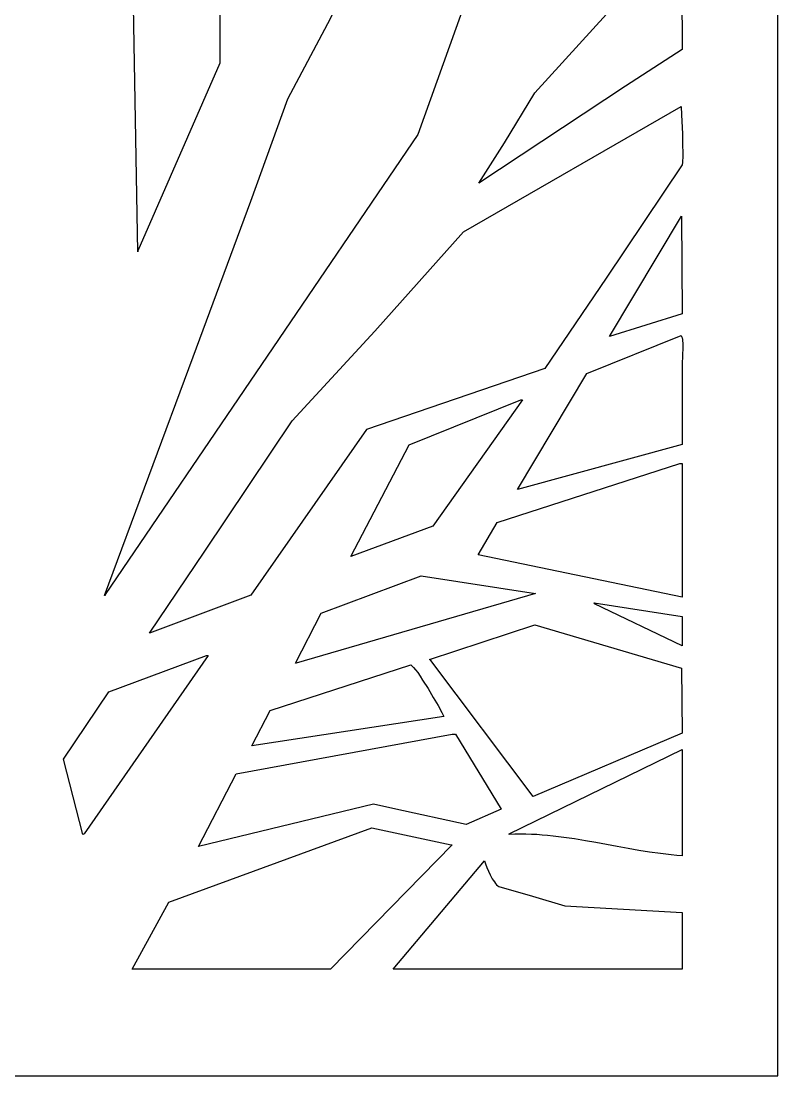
# Model space of a CAD drawing. Header units: centimetres. Extents: x -2.15 to 2.15, y -4.26 to 4.26.
# Drawn here: x 0.077 to 2.146, y -4.261 to -1.379 of the extents above; entities that cross this region are included whole.
import ezdxf

# ---------------------------------------------------------------- set-up
doc = ezdxf.new("R2010")
doc.units = ezdxf.units.CM
doc.header["$MEASUREMENT"] = 0
doc.layers.add('Layer 1', color=7, linetype='Continuous')

msp = doc.modelspace()

# ---------------------------------------------------------------- linework, layer by layer
at = {"layer": 'Layer 1', "color": 250}
for points, knots in [([(-2.14586, 4.26053), (-2.14586, 4.26053), (-2.14586, 4.26053), (-2.14586, 4.26053), (-2.14586, 4.26053), (-2.14586, 4.26053), (2.14587, 4.26053), (2.14587, 4.26053), (2.14587, 4.26053), (2.14587, 4.26053), (2.14587, 4.26053), (2.14587, 4.26053), (2.14587, 4.26053), (2.14587, 4.26053), (2.14587, -4.26054), (2.14587, -4.26054), (2.14587, -4.26054), (2.14587, -4.26054), (2.14587, -4.26054), (2.14587, -4.26054), (2.14587, -4.26054), (2.14587, -4.26054), (-2.14586, -4.26054), (-2.14586, -4.26054), (-2.14586, -4.26054), (-2.14586, -4.26054), (-2.14586, -4.26054), (-2.14586, -4.26054), (-2.14586, -4.26054), (-2.14586, -4.26054), (-2.14586, 4.26053), (-2.14586, 4.26053), (-2.14586, 4.26053), (-2.14586, 4.26053), (-2.14586, 4.26053), (-2.14586, 4.26053)], [0, 0, 0, 0, 0.1, 0.1, 0.1, 0.1, 0.2, 0.2, 0.2, 0.2, 0.3, 0.3, 0.3, 0.3, 0.4, 0.4, 0.4, 0.4, 0.5, 0.5, 0.5, 0.5, 0.6, 0.6, 0.6, 0.6, 0.7, 0.7, 0.7, 0.7, 0.8, 0.8, 0.8, 0.8, 1, 1, 1, 1]), ([(1.69475, -0.63055), (1.69475, -0.63055), (1.69475, -0.63055), (1.69475, -0.63055), (1.69475, -0.63055), (1.69475, -0.63055), (1.54338, -0.63657), (1.54338, -0.63657), (1.54338, -0.63657), (1.54338, -0.63657), (1.54338, -0.63657), (1.54338, -0.63657), (1.54338, -0.63657), (1.54338, -0.63657), (1.41771, -0.76584), (1.41771, -0.76584), (1.41771, -0.76584), (1.41771, -0.76584), (1.41771, -0.76584), (1.41771, -0.76584), (1.41771, -0.76584), (1.41771, -0.76584), (1.40334, -0.78311), (1.40334, -0.78311), (1.40334, -0.78311), (1.40334, -0.78311), (1.38821, -0.80039), (1.38821, -0.80039), (1.38821, -0.80039), (1.38821, -0.80039), (1.37306, -0.81731), (1.37306, -0.81731), (1.37306, -0.81731), (1.37306, -0.81731), (1.35755, -0.83422), (1.35755, -0.83422), (1.35755, -0.83422), (1.35755, -0.83422), (1.34165, -0.85076), (1.34165, -0.85076), (1.34165, -0.85076), (1.34165, -0.85076), (1.32538, -0.86729), (1.32538, -0.86729), (1.32538, -0.86729), (1.32538, -0.86729), (1.29282, -0.89999), (1.29282, -0.89999), (1.29282, -0.89999), (1.29282, -0.89999), (1.25952, -0.93192), (1.25952, -0.93192), (1.25952, -0.93192), (1.25952, -0.93192), (1.22622, -0.96386), (1.22622, -0.96386), (1.22622, -0.96386), (1.22622, -0.96386), (1.19292, -0.99543), (1.19292, -0.99543), (1.19292, -0.99543), (1.19292, -0.99543), (1.16036, -1.02737), (1.16036, -1.02737), (1.16036, -1.02737), (1.16036, -1.02737), (1.16036, -1.02737), (1.16036, -1.02737), (1.16036, -1.02737), (1.16036, -1.02737), (1.03623, -1.14462), (1.03623, -1.14462), (1.03623, -1.14462), (1.03623, -1.14462), (1.03623, -1.14462), (1.03623, -1.14462), (1.03623, -1.14462), (1.03623, -1.14462), (0.91513, -1.38511), (0.91513, -1.38511), (0.91513, -1.38511), (0.91513, -1.38511), (0.91513, -1.38511), (0.91513, -1.38511), (0.91513, -1.38511), (0.91513, -1.38511), (0.80612, -1.59104), (0.80612, -1.59104), (0.80612, -1.59104), (0.80612, -1.59104), (0.80612, -1.59104), (0.80612, -1.59104), (0.80612, -1.59104), (0.80612, -1.59104), (0.70471, -1.87061), (0.70471, -1.87061), (0.70471, -1.87061), (0.70471, -1.87061), (0.70471, -1.87061), (0.70471, -1.87061), (0.70471, -1.87061), (0.70471, -1.87061), (0.54725, -2.29597), (0.54725, -2.29597), (0.54725, -2.29597), (0.54725, -2.29597), (0.54725, -2.29597), (0.54725, -2.29597), (0.54725, -2.29597), (0.54725, -2.29597), (0.30504, -2.94833), (0.30504, -2.94833), (0.30504, -2.94833), (0.30504, -2.94833), (0.30504, -2.94833), (0.30504, -2.94833), (0.30504, -2.94833), (0.30504, -2.94833), (0.30656, -2.94833), (0.30656, -2.94833), (0.30656, -2.94833), (0.30656, -2.94833), (0.30656, -2.94833), (0.30656, -2.94833), (0.30656, -2.94833), (0.30656, -2.94833), (0.30656, -2.94532), (0.30656, -2.94532), (0.30656, -2.94532), (0.30656, -2.94532), (0.30656, -2.94532), (0.30656, -2.94532), (0.30656, -2.94532), (0.30656, -2.94532), (1.16188, -1.68873), (1.16188, -1.68873), (1.16188, -1.68873), (1.16188, -1.68873), (1.16188, -1.68873), (1.16188, -1.68873), (1.16188, -1.68873), (1.16188, -1.68873), (1.43437, -0.92817), (1.43437, -0.92817), (1.43437, -0.92817), (1.43437, -0.92817), (1.43437, -0.92817), (1.43437, -0.92817), (1.43437, -0.92817), (1.43437, -0.92817), (1.72805, -0.63055), (1.72805, -0.63055), (1.72805, -0.63055), (1.72805, -0.63055), (1.72805, -0.63055), (1.72805, -0.63055), (1.72805, -0.63055), (1.72805, -0.63055), (1.69475, -0.63055), (1.69475, -0.63055), (1.69475, -0.63055), (1.69475, -0.63055), (1.69475, -0.63055), (1.69475, -0.63055)], [0, 0, 0, 0, 0.0238095, 0.0238095, 0.0238095, 0.0238095, 0.047619, 0.047619, 0.047619, 0.047619, 0.0714286, 0.0714286, 0.0714286, 0.0714286, 0.0952381, 0.0952381, 0.0952381, 0.0952381, 0.1190476, 0.1190476, 0.1190476, 0.1190476, 0.1428571, 0.1428571, 0.1428571, 0.1428571, 0.1666667, 0.1666667, 0.1666667, 0.1666667, 0.1904762, 0.1904762, 0.1904762, 0.1904762, 0.2142857, 0.2142857, 0.2142857, 0.2142857, 0.2380952, 0.2380952, 0.2380952, 0.2380952, 0.2619048, 0.2619048, 0.2619048, 0.2619048, 0.2857143, 0.2857143, 0.2857143, 0.2857143, 0.3095238, 0.3095238, 0.3095238, 0.3095238, 0.3333333, 0.3333333, 0.3333333, 0.3333333, 0.3571429, 0.3571429, 0.3571429, 0.3571429, 0.3809524, 0.3809524, 0.3809524, 0.3809524, 0.4047619, 0.4047619, 0.4047619, 0.4047619, 0.4285714, 0.4285714, 0.4285714, 0.4285714, 0.452381, 0.452381, 0.452381, 0.452381, 0.4761905, 0.4761905, 0.4761905, 0.4761905, 0.5, 0.5, 0.5, 0.5, 0.5238095, 0.5238095, 0.5238095, 0.5238095, 0.547619, 0.547619, 0.547619, 0.547619, 0.5714286, 0.5714286, 0.5714286, 0.5714286, 0.5952381, 0.5952381, 0.5952381, 0.5952381, 0.6190476, 0.6190476, 0.6190476, 0.6190476, 0.6428571, 0.6428571, 0.6428571, 0.6428571, 0.6666667, 0.6666667, 0.6666667, 0.6666667, 0.6904762, 0.6904762, 0.6904762, 0.6904762, 0.7142857, 0.7142857, 0.7142857, 0.7142857, 0.7380952, 0.7380952, 0.7380952, 0.7380952, 0.7619048, 0.7619048, 0.7619048, 0.7619048, 0.7857143, 0.7857143, 0.7857143, 0.7857143, 0.8095238, 0.8095238, 0.8095238, 0.8095238, 0.8333333, 0.8333333, 0.8333333, 0.8333333, 0.8571429, 0.8571429, 0.8571429, 0.8571429, 0.8809524, 0.8809524, 0.8809524, 0.8809524, 0.9047619, 0.9047619, 0.9047619, 0.9047619, 0.9285714, 0.9285714, 0.9285714, 0.9285714, 0.952381, 0.952381, 0.952381, 0.952381, 1, 1, 1, 1]), ([(0.6184, -0.85903), (0.6184, -0.85903), (0.6184, -0.85903), (0.6184, -0.85903), (0.6184, -0.85903), (0.6184, -0.85903), (0.38073, -1.13109), (0.38073, -1.13109), (0.38073, -1.13109), (0.38073, -1.13109), (0.38073, -1.13109), (0.38073, -1.13109), (0.38073, -1.13109), (0.38073, -1.13109), (0.39587, -2.0089), (0.39587, -2.0089), (0.39587, -2.0089), (0.39587, -2.0089), (0.39587, -2.0089), (0.39587, -2.0089), (0.39587, -2.0089), (0.39587, -2.0089), (0.39587, -2.00588), (0.39587, -2.00588), (0.39587, -2.00588), (0.39587, -2.00588), (0.39587, -2.00588), (0.39587, -2.00588), (0.39587, -2.00588), (0.39587, -2.00588), (0.61993, -1.49333), (0.61993, -1.49333), (0.61993, -1.49333), (0.61993, -1.49333), (0.61993, -1.49333), (0.61993, -1.49333), (0.61993, -1.49333), (0.61993, -1.49333), (0.61993, -1.17467), (0.61993, -1.17467), (0.61993, -1.17467), (0.61993, -1.17467), (0.61993, -1.17467), (0.61993, -1.17467), (0.61993, -1.17467), (0.61993, -1.17467), (0.6184, -0.85903), (0.6184, -0.85903), (0.6184, -0.85903), (0.6184, -0.85903), (0.6184, -0.85903), (0.6184, -0.85903)], [0, 0, 0, 0, 0.0714286, 0.0714286, 0.0714286, 0.0714286, 0.1428571, 0.1428571, 0.1428571, 0.1428571, 0.2142857, 0.2142857, 0.2142857, 0.2142857, 0.2857143, 0.2857143, 0.2857143, 0.2857143, 0.3571429, 0.3571429, 0.3571429, 0.3571429, 0.4285714, 0.4285714, 0.4285714, 0.4285714, 0.5, 0.5, 0.5, 0.5, 0.5714286, 0.5714286, 0.5714286, 0.5714286, 0.6428571, 0.6428571, 0.6428571, 0.6428571, 0.7142857, 0.7142857, 0.7142857, 0.7142857, 0.7857143, 0.7857143, 0.7857143, 0.7857143, 0.8571429, 0.8571429, 0.8571429, 0.8571429, 1, 1, 1, 1]), ([(1.88247, -1.13409), (1.88247, -1.13409), (1.88247, -1.13409), (1.88247, -1.13409), (1.88247, -1.13409), (1.88247, -1.13409), (1.4813, -1.5745), (1.4813, -1.5745), (1.4813, -1.5745), (1.4813, -1.5745), (1.4813, -1.5745), (1.4813, -1.5745), (1.4813, -1.5745), (1.4813, -1.5745), (1.39804, -1.71128), (1.39804, -1.71128), (1.39804, -1.71128), (1.39804, -1.71128), (1.39804, -1.71128), (1.39804, -1.71128), (1.39804, -1.71128), (1.39804, -1.71128), (1.32839, -1.82101), (1.32839, -1.82101), (1.32839, -1.82101), (1.32839, -1.82101), (1.32839, -1.82101), (1.32839, -1.82101), (1.32839, -1.82101), (1.32839, -1.82101), (1.72958, -1.55646), (1.72958, -1.55646), (1.72958, -1.55646), (1.72958, -1.55646), (1.72958, -1.55646), (1.72958, -1.55646), (1.72958, -1.55646), (1.72958, -1.55646), (1.884, -1.45575), (1.884, -1.45575), (1.884, -1.45575), (1.884, -1.45575), (1.884, -1.45575), (1.884, -1.45575), (1.884, -1.45575), (1.884, -1.45575), (1.88247, -1.13409), (1.88247, -1.13409), (1.88247, -1.13409), (1.88247, -1.13409), (1.88247, -1.13409), (1.88247, -1.13409)], [0, 0, 0, 0, 0.0714286, 0.0714286, 0.0714286, 0.0714286, 0.1428571, 0.1428571, 0.1428571, 0.1428571, 0.2142857, 0.2142857, 0.2142857, 0.2142857, 0.2857143, 0.2857143, 0.2857143, 0.2857143, 0.3571429, 0.3571429, 0.3571429, 0.3571429, 0.4285714, 0.4285714, 0.4285714, 0.4285714, 0.5, 0.5, 0.5, 0.5, 0.5714286, 0.5714286, 0.5714286, 0.5714286, 0.6428571, 0.6428571, 0.6428571, 0.6428571, 0.7142857, 0.7142857, 0.7142857, 0.7142857, 0.7857143, 0.7857143, 0.7857143, 0.7857143, 0.8571429, 0.8571429, 0.8571429, 0.8571429, 1, 1, 1, 1]), ([(1.88095, -1.61207), (1.88095, -1.61207), (1.88095, -1.61207), (1.88095, -1.61207), (1.88095, -1.61207), (1.88095, -1.61207), (1.28602, -1.95479), (1.28602, -1.95479), (1.28602, -1.95479), (1.28602, -1.95479), (1.28602, -1.95479), (1.28602, -1.95479), (1.28602, -1.95479), (1.28602, -1.95479), (1.04379, -2.22534), (1.04379, -2.22534), (1.04379, -2.22534), (1.04379, -2.22534), (1.04379, -2.22534), (1.04379, -2.22534), (1.04379, -2.22534), (1.04379, -2.22534), (0.81823, -2.47035), (0.81823, -2.47035), (0.81823, -2.47035), (0.81823, -2.47035), (0.81823, -2.47035), (0.81823, -2.47035), (0.81823, -2.47035), (0.81823, -2.47035), (0.57905, -2.82658), (0.57905, -2.82658), (0.57905, -2.82658), (0.57905, -2.82658), (0.57905, -2.82658), (0.57905, -2.82658), (0.57905, -2.82658), (0.57905, -2.82658), (0.42767, -3.05054), (0.42767, -3.05054), (0.42767, -3.05054), (0.42767, -3.05054), (0.42767, -3.05054), (0.42767, -3.05054), (0.42767, -3.05054), (0.42767, -3.05054), (0.70471, -2.94683), (0.70471, -2.94683), (0.70471, -2.94683), (0.70471, -2.94683), (0.70471, -2.94683), (0.70471, -2.94683), (0.70471, -2.94683), (0.70471, -2.94683), (1.02111, -2.4944), (1.02111, -2.4944), (1.02111, -2.4944), (1.02111, -2.4944), (1.02111, -2.4944), (1.02111, -2.4944), (1.02111, -2.4944), (1.02111, -2.4944), (1.50856, -2.32755), (1.50856, -2.32755), (1.50856, -2.32755), (1.50856, -2.32755), (1.50856, -2.32755), (1.50856, -2.32755), (1.50856, -2.32755), (1.50856, -2.32755), (1.67658, -2.08105), (1.67658, -2.08105), (1.67658, -2.08105), (1.67658, -2.08105), (1.67658, -2.08105), (1.67658, -2.08105), (1.67658, -2.08105), (1.67658, -2.08105), (1.884, -1.77141), (1.884, -1.77141), (1.884, -1.77141), (1.884, -1.77141), (1.884, -1.77141), (1.884, -1.77141), (1.884, -1.77141), (1.884, -1.77141), (1.88436, -1.76989), (1.88436, -1.76989), (1.88436, -1.76989), (1.88436, -1.76989), (1.88473, -1.76727), (1.88473, -1.76727), (1.88473, -1.76727), (1.88473, -1.76727), (1.88549, -1.76051), (1.88549, -1.76051), (1.88549, -1.76051), (1.88549, -1.76051), (1.88587, -1.75149), (1.88587, -1.75149), (1.88587, -1.75149), (1.88587, -1.75149), (1.88587, -1.74059), (1.88587, -1.74059), (1.88587, -1.74059), (1.88587, -1.74059), (1.88549, -1.71504), (1.88549, -1.71504), (1.88549, -1.71504), (1.88549, -1.71504), (1.88473, -1.68649), (1.88473, -1.68649), (1.88473, -1.68649), (1.88473, -1.68649), (1.88209, -1.635), (1.88209, -1.635), (1.88209, -1.635), (1.88209, -1.635), (1.88095, -1.61207), (1.88095, -1.61207), (1.88095, -1.61207), (1.88095, -1.61207), (1.88095, -1.61207), (1.88095, -1.61207)], [0, 0, 0, 0, 0.03125, 0.03125, 0.03125, 0.03125, 0.0625, 0.0625, 0.0625, 0.0625, 0.09375, 0.09375, 0.09375, 0.09375, 0.125, 0.125, 0.125, 0.125, 0.15625, 0.15625, 0.15625, 0.15625, 0.1875, 0.1875, 0.1875, 0.1875, 0.21875, 0.21875, 0.21875, 0.21875, 0.25, 0.25, 0.25, 0.25, 0.28125, 0.28125, 0.28125, 0.28125, 0.3125, 0.3125, 0.3125, 0.3125, 0.34375, 0.34375, 0.34375, 0.34375, 0.375, 0.375, 0.375, 0.375, 0.40625, 0.40625, 0.40625, 0.40625, 0.4375, 0.4375, 0.4375, 0.4375, 0.46875, 0.46875, 0.46875, 0.46875, 0.5, 0.5, 0.5, 0.5, 0.53125, 0.53125, 0.53125, 0.53125, 0.5625, 0.5625, 0.5625, 0.5625, 0.59375, 0.59375, 0.59375, 0.59375, 0.625, 0.625, 0.625, 0.625, 0.65625, 0.65625, 0.65625, 0.65625, 0.6875, 0.6875, 0.6875, 0.6875, 0.71875, 0.71875, 0.71875, 0.71875, 0.75, 0.75, 0.75, 0.75, 0.78125, 0.78125, 0.78125, 0.78125, 0.8125, 0.8125, 0.8125, 0.8125, 0.84375, 0.84375, 0.84375, 0.84375, 0.875, 0.875, 0.875, 0.875, 0.90625, 0.90625, 0.90625, 0.90625, 0.9375, 0.9375, 0.9375, 0.9375, 1, 1, 1, 1]), ([(1.88247, -1.91119), (1.88247, -1.91119), (1.88247, -1.91119), (1.88247, -1.91119), (1.88247, -1.91119), (1.88247, -1.91119), (1.68567, -2.24037), (1.68567, -2.24037), (1.68567, -2.24037), (1.68567, -2.24037), (1.68567, -2.24037), (1.68567, -2.24037), (1.68567, -2.24037), (1.68567, -2.24037), (1.884, -2.17874), (1.884, -2.17874), (1.884, -2.17874), (1.884, -2.17874), (1.884, -2.17874), (1.884, -2.17874), (1.884, -2.17874), (1.884, -2.17874), (1.88247, -1.91119), (1.88247, -1.91119), (1.88247, -1.91119), (1.88247, -1.91119), (1.88247, -1.91119), (1.88247, -1.91119)], [0, 0, 0, 0, 0.125, 0.125, 0.125, 0.125, 0.25, 0.25, 0.25, 0.25, 0.375, 0.375, 0.375, 0.375, 0.5, 0.5, 0.5, 0.5, 0.625, 0.625, 0.625, 0.625, 0.75, 0.75, 0.75, 0.75, 1, 1, 1, 1]), ([(1.88095, -2.23736), (1.88095, -2.23736), (1.88095, -2.23736), (1.88095, -2.23736), (1.88095, -2.23736), (1.88095, -2.23736), (1.6236, -2.34108), (1.6236, -2.34108), (1.6236, -2.34108), (1.6236, -2.34108), (1.6236, -2.34108), (1.6236, -2.34108), (1.6236, -2.34108), (1.6236, -2.34108), (1.43437, -2.65823), (1.43437, -2.65823), (1.43437, -2.65823), (1.43437, -2.65823), (1.43437, -2.65823), (1.43437, -2.65823), (1.43437, -2.65823), (1.43437, -2.65823), (1.884, -2.53498), (1.884, -2.53498), (1.884, -2.53498), (1.884, -2.53498), (1.884, -2.53498), (1.884, -2.53498), (1.884, -2.53498), (1.884, -2.53498), (1.884, -2.31854), (1.884, -2.31854), (1.884, -2.31854), (1.884, -2.31854), (1.884, -2.31854), (1.884, -2.31854), (1.884, -2.31854), (1.884, -2.31854), (1.88436, -2.30952), (1.88436, -2.30952), (1.88436, -2.30952), (1.88436, -2.30952), (1.88473, -2.29899), (1.88473, -2.29899), (1.88473, -2.29899), (1.88473, -2.29899), (1.88549, -2.28735), (1.88549, -2.28735), (1.88549, -2.28735), (1.88549, -2.28735), (1.88626, -2.27532), (1.88626, -2.27532), (1.88626, -2.27532), (1.88626, -2.27532), (1.88626, -2.26368), (1.88626, -2.26368), (1.88626, -2.26368), (1.88626, -2.26368), (1.88626, -2.25802), (1.88626, -2.25802), (1.88626, -2.25802), (1.88626, -2.25802), (1.88549, -2.25316), (1.88549, -2.25316), (1.88549, -2.25316), (1.88549, -2.25316), (1.88511, -2.24827), (1.88511, -2.24827), (1.88511, -2.24827), (1.88511, -2.24827), (1.884, -2.24414), (1.884, -2.24414), (1.884, -2.24414), (1.884, -2.24414), (1.88247, -2.24037), (1.88247, -2.24037), (1.88247, -2.24037), (1.88247, -2.24037), (1.88095, -2.23736), (1.88095, -2.23736), (1.88095, -2.23736), (1.88095, -2.23736), (1.88095, -2.23736), (1.88095, -2.23736)], [0, 0, 0, 0, 0.0454545, 0.0454545, 0.0454545, 0.0454545, 0.0909091, 0.0909091, 0.0909091, 0.0909091, 0.1363636, 0.1363636, 0.1363636, 0.1363636, 0.1818182, 0.1818182, 0.1818182, 0.1818182, 0.2272727, 0.2272727, 0.2272727, 0.2272727, 0.2727273, 0.2727273, 0.2727273, 0.2727273, 0.3181818, 0.3181818, 0.3181818, 0.3181818, 0.3636364, 0.3636364, 0.3636364, 0.3636364, 0.4090909, 0.4090909, 0.4090909, 0.4090909, 0.4545455, 0.4545455, 0.4545455, 0.4545455, 0.5, 0.5, 0.5, 0.5, 0.5454545, 0.5454545, 0.5454545, 0.5454545, 0.5909091, 0.5909091, 0.5909091, 0.5909091, 0.6363636, 0.6363636, 0.6363636, 0.6363636, 0.6818182, 0.6818182, 0.6818182, 0.6818182, 0.7272727, 0.7272727, 0.7272727, 0.7272727, 0.7727273, 0.7727273, 0.7727273, 0.7727273, 0.8181818, 0.8181818, 0.8181818, 0.8181818, 0.8636364, 0.8636364, 0.8636364, 0.8636364, 0.9090909, 0.9090909, 0.9090909, 0.9090909, 1, 1, 1, 1]), ([(1.44347, -2.41323), (1.44347, -2.41323), (1.44347, -2.41323), (1.44347, -2.41323), (1.44347, -2.41323), (1.44347, -2.41323), (1.13766, -2.53649), (1.13766, -2.53649), (1.13766, -2.53649), (1.13766, -2.53649), (1.13766, -2.53649), (1.13766, -2.53649), (1.13766, -2.53649), (1.13766, -2.53649), (0.97871, -2.84161), (0.97871, -2.84161), (0.97871, -2.84161), (0.97871, -2.84161), (0.97871, -2.84161), (0.97871, -2.84161), (0.97871, -2.84161), (0.97871, -2.84161), (1.20275, -2.75894), (1.20275, -2.75894), (1.20275, -2.75894), (1.20275, -2.75894), (1.20275, -2.75894), (1.20275, -2.75894), (1.20275, -2.75894), (1.20275, -2.75894), (1.44799, -2.41323), (1.44799, -2.41323), (1.44799, -2.41323), (1.44799, -2.41323), (1.44799, -2.41323), (1.44799, -2.41323), (1.44799, -2.41323), (1.44799, -2.41323), (1.44347, -2.41323), (1.44347, -2.41323), (1.44347, -2.41323), (1.44347, -2.41323), (1.44347, -2.41323), (1.44347, -2.41323)], [0, 0, 0, 0, 0.0833333, 0.0833333, 0.0833333, 0.0833333, 0.1666667, 0.1666667, 0.1666667, 0.1666667, 0.25, 0.25, 0.25, 0.25, 0.3333333, 0.3333333, 0.3333333, 0.3333333, 0.4166667, 0.4166667, 0.4166667, 0.4166667, 0.5, 0.5, 0.5, 0.5, 0.5833333, 0.5833333, 0.5833333, 0.5833333, 0.6666667, 0.6666667, 0.6666667, 0.6666667, 0.75, 0.75, 0.75, 0.75, 0.8333333, 0.8333333, 0.8333333, 0.8333333, 1, 1, 1, 1]), ([(1.87793, -2.58758), (1.87793, -2.58758), (1.87793, -2.58758), (1.87793, -2.58758), (1.87793, -2.58758), (1.87793, -2.58758), (1.37836, -2.74842), (1.37836, -2.74842), (1.37836, -2.74842), (1.37836, -2.74842), (1.37836, -2.74842), (1.37836, -2.74842), (1.37836, -2.74842), (1.37836, -2.74842), (1.3269, -2.83711), (1.3269, -2.83711), (1.3269, -2.83711), (1.3269, -2.83711), (1.3269, -2.83711), (1.3269, -2.83711), (1.3269, -2.83711), (1.3269, -2.83711), (1.884, -2.95285), (1.884, -2.95285), (1.884, -2.95285), (1.884, -2.95285), (1.884, -2.95285), (1.884, -2.95285), (1.884, -2.95285), (1.884, -2.95285), (1.884, -2.58758), (1.884, -2.58758), (1.884, -2.58758), (1.884, -2.58758), (1.884, -2.58758), (1.884, -2.58758), (1.884, -2.58758), (1.884, -2.58758), (1.87793, -2.58758), (1.87793, -2.58758), (1.87793, -2.58758), (1.87793, -2.58758), (1.87793, -2.58758), (1.87793, -2.58758)], [0, 0, 0, 0, 0.0833333, 0.0833333, 0.0833333, 0.0833333, 0.1666667, 0.1666667, 0.1666667, 0.1666667, 0.25, 0.25, 0.25, 0.25, 0.3333333, 0.3333333, 0.3333333, 0.3333333, 0.4166667, 0.4166667, 0.4166667, 0.4166667, 0.5, 0.5, 0.5, 0.5, 0.5833333, 0.5833333, 0.5833333, 0.5833333, 0.6666667, 0.6666667, 0.6666667, 0.6666667, 0.75, 0.75, 0.75, 0.75, 0.8333333, 0.8333333, 0.8333333, 0.8333333, 1, 1, 1, 1]), ([(1.17096, -2.89422), (1.17096, -2.89422), (1.17096, -2.89422), (1.17096, -2.89422), (1.17096, -2.89422), (1.17096, -2.89422), (0.89694, -2.99643), (0.89694, -2.99643), (0.89694, -2.99643), (0.89694, -2.99643), (0.89694, -2.99643), (0.89694, -2.99643), (0.89694, -2.99643), (0.89694, -2.99643), (0.82732, -3.1332), (0.82732, -3.1332), (0.82732, -3.1332), (0.82732, -3.1332), (0.82732, -3.1332), (0.82732, -3.1332), (0.82732, -3.1332), (0.82732, -3.1332), (0.82883, -3.1332), (0.82883, -3.1332), (0.82883, -3.1332), (0.82883, -3.1332), (0.82883, -3.1332), (0.82883, -3.1332), (0.82883, -3.1332), (0.82883, -3.1332), (1.48281, -2.94232), (1.48281, -2.94232), (1.48281, -2.94232), (1.48281, -2.94232), (1.48281, -2.94232), (1.48281, -2.94232), (1.48281, -2.94232), (1.48281, -2.94232), (1.17096, -2.89422), (1.17096, -2.89422), (1.17096, -2.89422), (1.17096, -2.89422), (1.17096, -2.89422), (1.17096, -2.89422)], [0, 0, 0, 0, 0.0833333, 0.0833333, 0.0833333, 0.0833333, 0.1666667, 0.1666667, 0.1666667, 0.1666667, 0.25, 0.25, 0.25, 0.25, 0.3333333, 0.3333333, 0.3333333, 0.3333333, 0.4166667, 0.4166667, 0.4166667, 0.4166667, 0.5, 0.5, 0.5, 0.5, 0.5833333, 0.5833333, 0.5833333, 0.5833333, 0.6666667, 0.6666667, 0.6666667, 0.6666667, 0.75, 0.75, 0.75, 0.75, 0.8333333, 0.8333333, 0.8333333, 0.8333333, 1, 1, 1, 1]), ([(1.884, -3.00545), (1.884, -3.00545), (1.884, -3.00545), (1.884, -3.00545), (1.884, -3.00545), (1.884, -3.00545), (1.64327, -2.96787), (1.64327, -2.96787), (1.64327, -2.96787), (1.64327, -2.96787), (1.64327, -2.96787), (1.64327, -2.96787), (1.64327, -2.96787), (1.64327, -2.96787), (1.64479, -2.97088), (1.64479, -2.97088), (1.64479, -2.97088), (1.64479, -2.97088), (1.64479, -2.97088), (1.64479, -2.97088), (1.64479, -2.97088), (1.64479, -2.97088), (1.884, -3.0851), (1.884, -3.0851), (1.884, -3.0851), (1.884, -3.0851), (1.884, -3.0851), (1.884, -3.0851), (1.884, -3.0851), (1.884, -3.0851), (1.884, -3.00545), (1.884, -3.00545), (1.884, -3.00545), (1.884, -3.00545), (1.884, -3.00545), (1.884, -3.00545)], [0, 0, 0, 0, 0.1, 0.1, 0.1, 0.1, 0.2, 0.2, 0.2, 0.2, 0.3, 0.3, 0.3, 0.3, 0.4, 0.4, 0.4, 0.4, 0.5, 0.5, 0.5, 0.5, 0.6, 0.6, 0.6, 0.6, 0.7, 0.7, 0.7, 0.7, 0.8, 0.8, 0.8, 0.8, 1, 1, 1, 1]), ([(1.4813, -3.028), (1.4813, -3.028), (1.4813, -3.028), (1.4813, -3.028), (1.4813, -3.028), (1.4813, -3.028), (1.19365, -3.12269), (1.19365, -3.12269), (1.19365, -3.12269), (1.19365, -3.12269), (1.19365, -3.12269), (1.19365, -3.12269), (1.19365, -3.12269), (1.19365, -3.12269), (1.1967, -3.1257), (1.1967, -3.1257), (1.1967, -3.1257), (1.1967, -3.1257), (1.1967, -3.1257), (1.1967, -3.1257), (1.1967, -3.1257), (1.1967, -3.1257), (1.47674, -3.49696), (1.47674, -3.49696), (1.47674, -3.49696), (1.47674, -3.49696), (1.47674, -3.49696), (1.47674, -3.49696), (1.47674, -3.49696), (1.47674, -3.49696), (1.884, -3.32412), (1.884, -3.32412), (1.884, -3.32412), (1.884, -3.32412), (1.884, -3.32412), (1.884, -3.32412), (1.884, -3.32412), (1.884, -3.32412), (1.88247, -3.14674), (1.88247, -3.14674), (1.88247, -3.14674), (1.88247, -3.14674), (1.88247, -3.14674), (1.88247, -3.14674), (1.88247, -3.14674), (1.88247, -3.14674), (1.4813, -3.028), (1.4813, -3.028), (1.4813, -3.028), (1.4813, -3.028), (1.4813, -3.028), (1.4813, -3.028)], [0, 0, 0, 0, 0.0714286, 0.0714286, 0.0714286, 0.0714286, 0.1428571, 0.1428571, 0.1428571, 0.1428571, 0.2142857, 0.2142857, 0.2142857, 0.2142857, 0.2857143, 0.2857143, 0.2857143, 0.2857143, 0.3571429, 0.3571429, 0.3571429, 0.3571429, 0.4285714, 0.4285714, 0.4285714, 0.4285714, 0.5, 0.5, 0.5, 0.5, 0.5714286, 0.5714286, 0.5714286, 0.5714286, 0.6428571, 0.6428571, 0.6428571, 0.6428571, 0.7142857, 0.7142857, 0.7142857, 0.7142857, 0.7857143, 0.7857143, 0.7857143, 0.7857143, 0.8571429, 0.8571429, 0.8571429, 0.8571429, 1, 1, 1, 1]), ([(0.5836, -3.11217), (0.5836, -3.11217), (0.5836, -3.11217), (0.5836, -3.11217), (0.5836, -3.11217), (0.5836, -3.11217), (0.31715, -3.21137), (0.31715, -3.21137), (0.31715, -3.21137), (0.31715, -3.21137), (0.31715, -3.21137), (0.31715, -3.21137), (0.31715, -3.21137), (0.31715, -3.21137), (0.19303, -3.39475), (0.19303, -3.39475), (0.19303, -3.39475), (0.19303, -3.39475), (0.19303, -3.39475), (0.19303, -3.39475), (0.19303, -3.39475), (0.19303, -3.39475), (0.246, -3.60067), (0.246, -3.60067), (0.246, -3.60067), (0.246, -3.60067), (0.246, -3.60067), (0.246, -3.60067), (0.246, -3.60067), (0.246, -3.60067), (0.24904, -3.59919), (0.24904, -3.59919), (0.24904, -3.59919), (0.24904, -3.59919), (0.24904, -3.59919), (0.24904, -3.59919), (0.24904, -3.59919), (0.24904, -3.59919), (0.58814, -3.11217), (0.58814, -3.11217), (0.58814, -3.11217), (0.58814, -3.11217), (0.58814, -3.11217), (0.58814, -3.11217), (0.58814, -3.11217), (0.58814, -3.11217), (0.5836, -3.11217), (0.5836, -3.11217), (0.5836, -3.11217), (0.5836, -3.11217), (0.5836, -3.11217), (0.5836, -3.11217)], [0, 0, 0, 0, 0.0714286, 0.0714286, 0.0714286, 0.0714286, 0.1428571, 0.1428571, 0.1428571, 0.1428571, 0.2142857, 0.2142857, 0.2142857, 0.2142857, 0.2857143, 0.2857143, 0.2857143, 0.2857143, 0.3571429, 0.3571429, 0.3571429, 0.3571429, 0.4285714, 0.4285714, 0.4285714, 0.4285714, 0.5, 0.5, 0.5, 0.5, 0.5714286, 0.5714286, 0.5714286, 0.5714286, 0.6428571, 0.6428571, 0.6428571, 0.6428571, 0.7142857, 0.7142857, 0.7142857, 0.7142857, 0.7857143, 0.7857143, 0.7857143, 0.7857143, 0.8571429, 0.8571429, 0.8571429, 0.8571429, 1, 1, 1, 1]), ([(1.1422, -3.13773), (1.1422, -3.13773), (1.1422, -3.13773), (1.1422, -3.13773), (1.1422, -3.13773), (1.1422, -3.13773), (0.75769, -3.26248), (0.75769, -3.26248), (0.75769, -3.26248), (0.75769, -3.26248), (0.75769, -3.26248), (0.75769, -3.26248), (0.75769, -3.26248), (0.75769, -3.26248), (0.70772, -3.35867), (0.70772, -3.35867), (0.70772, -3.35867), (0.70772, -3.35867), (0.70772, -3.35867), (0.70772, -3.35867), (0.70772, -3.35867), (0.70772, -3.35867), (1.23302, -3.27901), (1.23302, -3.27901), (1.23302, -3.27901), (1.23302, -3.27901), (1.23302, -3.27901), (1.23302, -3.27901), (1.23302, -3.27901), (1.23302, -3.27901), (1.22697, -3.26738), (1.22697, -3.26738), (1.22697, -3.26738), (1.22697, -3.26738), (1.21675, -3.24895), (1.21675, -3.24895), (1.21675, -3.24895), (1.21675, -3.24895), (1.20388, -3.22677), (1.20388, -3.22677), (1.20388, -3.22677), (1.20388, -3.22677), (1.18951, -3.20236), (1.18951, -3.20236), (1.18951, -3.20236), (1.18951, -3.20236), (1.17473, -3.17905), (1.17473, -3.17905), (1.17473, -3.17905), (1.17473, -3.17905), (1.16757, -3.16854), (1.16757, -3.16854), (1.16757, -3.16854), (1.16757, -3.16854), (1.16112, -3.15876), (1.16112, -3.15876), (1.16112, -3.15876), (1.16112, -3.15876), (1.15507, -3.15087), (1.15507, -3.15087), (1.15507, -3.15087), (1.15507, -3.15087), (1.14977, -3.14448), (1.14977, -3.14448), (1.14977, -3.14448), (1.14977, -3.14448), (1.1456, -3.13998), (1.1456, -3.13998), (1.1456, -3.13998), (1.1456, -3.13998), (1.14371, -3.13848), (1.14371, -3.13848), (1.14371, -3.13848), (1.14371, -3.13848), (1.1422, -3.13773), (1.1422, -3.13773), (1.1422, -3.13773), (1.1422, -3.13773), (1.1422, -3.13773), (1.1422, -3.13773)], [0, 0, 0, 0, 0.047619, 0.047619, 0.047619, 0.047619, 0.0952381, 0.0952381, 0.0952381, 0.0952381, 0.1428571, 0.1428571, 0.1428571, 0.1428571, 0.1904762, 0.1904762, 0.1904762, 0.1904762, 0.2380952, 0.2380952, 0.2380952, 0.2380952, 0.2857143, 0.2857143, 0.2857143, 0.2857143, 0.3333333, 0.3333333, 0.3333333, 0.3333333, 0.3809524, 0.3809524, 0.3809524, 0.3809524, 0.4285714, 0.4285714, 0.4285714, 0.4285714, 0.4761905, 0.4761905, 0.4761905, 0.4761905, 0.5238095, 0.5238095, 0.5238095, 0.5238095, 0.5714286, 0.5714286, 0.5714286, 0.5714286, 0.6190476, 0.6190476, 0.6190476, 0.6190476, 0.6666667, 0.6666667, 0.6666667, 0.6666667, 0.7142857, 0.7142857, 0.7142857, 0.7142857, 0.7619048, 0.7619048, 0.7619048, 0.7619048, 0.8095238, 0.8095238, 0.8095238, 0.8095238, 0.8571429, 0.8571429, 0.8571429, 0.8571429, 0.9047619, 0.9047619, 0.9047619, 0.9047619, 1, 1, 1, 1]), ([(1.25573, -3.32712), (1.25573, -3.32712), (1.25573, -3.32712), (1.25573, -3.32712), (1.25573, -3.32712), (1.25573, -3.32712), (0.66535, -3.43533), (0.66535, -3.43533), (0.66535, -3.43533), (0.66535, -3.43533), (0.66535, -3.43533), (0.66535, -3.43533), (0.66535, -3.43533), (0.66535, -3.43533), (0.56239, -3.63374), (0.56239, -3.63374), (0.56239, -3.63374), (0.56239, -3.63374), (0.56239, -3.63374), (0.56239, -3.63374), (0.56239, -3.63374), (0.56239, -3.63374), (1.04076, -3.51801), (1.04076, -3.51801), (1.04076, -3.51801), (1.04076, -3.51801), (1.04076, -3.51801), (1.04076, -3.51801), (1.04076, -3.51801), (1.04076, -3.51801), (1.10131, -3.53153), (1.10131, -3.53153), (1.10131, -3.53153), (1.10131, -3.53153), (1.10131, -3.53153), (1.10131, -3.53153), (1.10131, -3.53153), (1.10131, -3.53153), (1.29357, -3.57362), (1.29357, -3.57362), (1.29357, -3.57362), (1.29357, -3.57362), (1.29357, -3.57362), (1.29357, -3.57362), (1.29357, -3.57362), (1.29357, -3.57362), (1.38897, -3.53153), (1.38897, -3.53153), (1.38897, -3.53153), (1.38897, -3.53153), (1.38897, -3.53153), (1.38897, -3.53153), (1.38897, -3.53153), (1.38897, -3.53153), (1.26482, -3.32712), (1.26482, -3.32712), (1.26482, -3.32712), (1.26482, -3.32712), (1.26482, -3.32712), (1.26482, -3.32712), (1.26482, -3.32712), (1.26482, -3.32712), (1.25573, -3.32712), (1.25573, -3.32712), (1.25573, -3.32712), (1.25573, -3.32712), (1.25573, -3.32712), (1.25573, -3.32712)], [0, 0, 0, 0, 0.0555556, 0.0555556, 0.0555556, 0.0555556, 0.1111111, 0.1111111, 0.1111111, 0.1111111, 0.1666667, 0.1666667, 0.1666667, 0.1666667, 0.2222222, 0.2222222, 0.2222222, 0.2222222, 0.2777778, 0.2777778, 0.2777778, 0.2777778, 0.3333333, 0.3333333, 0.3333333, 0.3333333, 0.3888889, 0.3888889, 0.3888889, 0.3888889, 0.4444444, 0.4444444, 0.4444444, 0.4444444, 0.5, 0.5, 0.5, 0.5, 0.5555556, 0.5555556, 0.5555556, 0.5555556, 0.6111111, 0.6111111, 0.6111111, 0.6111111, 0.6666667, 0.6666667, 0.6666667, 0.6666667, 0.7222222, 0.7222222, 0.7222222, 0.7222222, 0.7777778, 0.7777778, 0.7777778, 0.7777778, 0.8333333, 0.8333333, 0.8333333, 0.8333333, 0.8888889, 0.8888889, 0.8888889, 0.8888889, 1, 1, 1, 1]), ([(1.884, -3.6593), (1.884, -3.6593), (1.884, -3.6593), (1.884, -3.6593), (1.884, -3.6593), (1.884, -3.6593), (1.884, -3.36919), (1.884, -3.36919), (1.884, -3.36919), (1.884, -3.36919), (1.884, -3.36919), (1.884, -3.36919), (1.884, -3.36919), (1.884, -3.36919), (1.41167, -3.59919), (1.41167, -3.59919), (1.41167, -3.59919), (1.41167, -3.59919), (1.41167, -3.59919), (1.41167, -3.59919), (1.41167, -3.59919), (1.41167, -3.59919), (1.41167, -3.60067), (1.41167, -3.60067), (1.41167, -3.60067), (1.41167, -3.60067), (1.41167, -3.60067), (1.41167, -3.60067), (1.41167, -3.60067), (1.41167, -3.60067), (1.42681, -3.6003), (1.42681, -3.6003), (1.42681, -3.6003), (1.42681, -3.6003), (1.44194, -3.59992), (1.44194, -3.59992), (1.44194, -3.59992), (1.44194, -3.59992), (1.4567, -3.6003), (1.4567, -3.6003), (1.4567, -3.6003), (1.4567, -3.6003), (1.47183, -3.60067), (1.47183, -3.60067), (1.47183, -3.60067), (1.47183, -3.60067), (1.48659, -3.60143), (1.48659, -3.60143), (1.48659, -3.60143), (1.48659, -3.60143), (1.50136, -3.60255), (1.50136, -3.60255), (1.50136, -3.60255), (1.50136, -3.60255), (1.51613, -3.60369), (1.51613, -3.60369), (1.51613, -3.60369), (1.51613, -3.60369), (1.53124, -3.6052), (1.53124, -3.6052), (1.53124, -3.6052), (1.53124, -3.6052), (1.56039, -3.60894), (1.56039, -3.60894), (1.56039, -3.60894), (1.56039, -3.60894), (1.58991, -3.61307), (1.58991, -3.61307), (1.58991, -3.61307), (1.58991, -3.61307), (1.61943, -3.61797), (1.61943, -3.61797), (1.61943, -3.61797), (1.61943, -3.61797), (1.64857, -3.62285), (1.64857, -3.62285), (1.64857, -3.62285), (1.64857, -3.62285), (1.70687, -3.63374), (1.70687, -3.63374), (1.70687, -3.63374), (1.70687, -3.63374), (1.73639, -3.63901), (1.73639, -3.63901), (1.73639, -3.63901), (1.73639, -3.63901), (1.76552, -3.64427), (1.76552, -3.64427), (1.76552, -3.64427), (1.76552, -3.64427), (1.79505, -3.64915), (1.79505, -3.64915), (1.79505, -3.64915), (1.79505, -3.64915), (1.82456, -3.65327), (1.82456, -3.65327), (1.82456, -3.65327), (1.82456, -3.65327), (1.85408, -3.65666), (1.85408, -3.65666), (1.85408, -3.65666), (1.85408, -3.65666), (1.86922, -3.65818), (1.86922, -3.65818), (1.86922, -3.65818), (1.86922, -3.65818), (1.884, -3.6593), (1.884, -3.6593), (1.884, -3.6593), (1.884, -3.6593), (1.884, -3.6593), (1.884, -3.6593)], [0, 0, 0, 0, 0.0344828, 0.0344828, 0.0344828, 0.0344828, 0.0689655, 0.0689655, 0.0689655, 0.0689655, 0.1034483, 0.1034483, 0.1034483, 0.1034483, 0.137931, 0.137931, 0.137931, 0.137931, 0.1724138, 0.1724138, 0.1724138, 0.1724138, 0.2068966, 0.2068966, 0.2068966, 0.2068966, 0.2413793, 0.2413793, 0.2413793, 0.2413793, 0.2758621, 0.2758621, 0.2758621, 0.2758621, 0.3103448, 0.3103448, 0.3103448, 0.3103448, 0.3448276, 0.3448276, 0.3448276, 0.3448276, 0.3793103, 0.3793103, 0.3793103, 0.3793103, 0.4137931, 0.4137931, 0.4137931, 0.4137931, 0.4482759, 0.4482759, 0.4482759, 0.4482759, 0.4827586, 0.4827586, 0.4827586, 0.4827586, 0.5172414, 0.5172414, 0.5172414, 0.5172414, 0.5517241, 0.5517241, 0.5517241, 0.5517241, 0.5862069, 0.5862069, 0.5862069, 0.5862069, 0.6206897, 0.6206897, 0.6206897, 0.6206897, 0.6551724, 0.6551724, 0.6551724, 0.6551724, 0.6896552, 0.6896552, 0.6896552, 0.6896552, 0.7241379, 0.7241379, 0.7241379, 0.7241379, 0.7586207, 0.7586207, 0.7586207, 0.7586207, 0.7931034, 0.7931034, 0.7931034, 0.7931034, 0.8275862, 0.8275862, 0.8275862, 0.8275862, 0.862069, 0.862069, 0.862069, 0.862069, 0.8965517, 0.8965517, 0.8965517, 0.8965517, 0.9310345, 0.9310345, 0.9310345, 0.9310345, 1, 1, 1, 1]), ([(1.03623, -3.58264), (1.03623, -3.58264), (1.03623, -3.58264), (1.03623, -3.58264), (1.03623, -3.58264), (1.03623, -3.58264), (0.48065, -3.78556), (0.48065, -3.78556), (0.48065, -3.78556), (0.48065, -3.78556), (0.48065, -3.78556), (0.48065, -3.78556), (0.48065, -3.78556), (0.48065, -3.78556), (0.38073, -3.96894), (0.38073, -3.96894), (0.38073, -3.96894), (0.38073, -3.96894), (0.38073, -3.96894), (0.38073, -3.96894), (0.38073, -3.96894), (0.38073, -3.96894), (0.92267, -3.96894), (0.92267, -3.96894), (0.92267, -3.96894), (0.92267, -3.96894), (0.92267, -3.96894), (0.92267, -3.96894), (0.92267, -3.96894), (0.92267, -3.96894), (1.25573, -3.62923), (1.25573, -3.62923), (1.25573, -3.62923), (1.25573, -3.62923), (1.25573, -3.62923), (1.25573, -3.62923), (1.25573, -3.62923), (1.25573, -3.62923), (1.25271, -3.62923), (1.25271, -3.62923), (1.25271, -3.62923), (1.25271, -3.62923), (1.25271, -3.62923), (1.25271, -3.62923), (1.25271, -3.62923), (1.25271, -3.62923), (1.03623, -3.58264), (1.03623, -3.58264), (1.03623, -3.58264), (1.03623, -3.58264), (1.03623, -3.58264), (1.03623, -3.58264)], [0, 0, 0, 0, 0.0714286, 0.0714286, 0.0714286, 0.0714286, 0.1428571, 0.1428571, 0.1428571, 0.1428571, 0.2142857, 0.2142857, 0.2142857, 0.2142857, 0.2857143, 0.2857143, 0.2857143, 0.2857143, 0.3571429, 0.3571429, 0.3571429, 0.3571429, 0.4285714, 0.4285714, 0.4285714, 0.4285714, 0.5, 0.5, 0.5, 0.5, 0.5714286, 0.5714286, 0.5714286, 0.5714286, 0.6428571, 0.6428571, 0.6428571, 0.6428571, 0.7142857, 0.7142857, 0.7142857, 0.7142857, 0.7857143, 0.7857143, 0.7857143, 0.7857143, 0.8571429, 0.8571429, 0.8571429, 0.8571429, 1, 1, 1, 1]), ([(1.884, -3.96894), (1.884, -3.96894), (1.884, -3.96894), (1.884, -3.96894), (1.884, -3.96894), (1.884, -3.96894), (1.884, -3.81411), (1.884, -3.81411), (1.884, -3.81411), (1.884, -3.81411), (1.884, -3.81411), (1.884, -3.81411), (1.884, -3.81411), (1.884, -3.81411), (1.56303, -3.79608), (1.56303, -3.79608), (1.56303, -3.79608), (1.56303, -3.79608), (1.56303, -3.79608), (1.56303, -3.79608), (1.56303, -3.79608), (1.56303, -3.79608), (1.47524, -3.76902), (1.47524, -3.76902), (1.47524, -3.76902), (1.47524, -3.76902), (1.47524, -3.76902), (1.47524, -3.76902), (1.47524, -3.76902), (1.47524, -3.76902), (1.3829, -3.74347), (1.3829, -3.74347), (1.3829, -3.74347), (1.3829, -3.74347), (1.3829, -3.74347), (1.3829, -3.74347), (1.3829, -3.74347), (1.3829, -3.74347), (1.37987, -3.74122), (1.37987, -3.74122), (1.37987, -3.74122), (1.37987, -3.74122), (1.37686, -3.73822), (1.37686, -3.73822), (1.37686, -3.73822), (1.37686, -3.73822), (1.37382, -3.73483), (1.37382, -3.73483), (1.37382, -3.73483), (1.37382, -3.73483), (1.37078, -3.73068), (1.37078, -3.73068), (1.37078, -3.73068), (1.37078, -3.73068), (1.36776, -3.72618), (1.36776, -3.72618), (1.36776, -3.72618), (1.36776, -3.72618), (1.36511, -3.72168), (1.36511, -3.72168), (1.36511, -3.72168), (1.36511, -3.72168), (1.35943, -3.71154), (1.35943, -3.71154), (1.35943, -3.71154), (1.35943, -3.71154), (1.35452, -3.70101), (1.35452, -3.70101), (1.35452, -3.70101), (1.35452, -3.70101), (1.34997, -3.69086), (1.34997, -3.69086), (1.34997, -3.69086), (1.34997, -3.69086), (1.34618, -3.68109), (1.34618, -3.68109), (1.34618, -3.68109), (1.34618, -3.68109), (1.34354, -3.67283), (1.34354, -3.67283), (1.34354, -3.67283), (1.34354, -3.67283), (1.34354, -3.67283), (1.34354, -3.67283), (1.34354, -3.67283), (1.34354, -3.67283), (1.09376, -3.96894), (1.09376, -3.96894), (1.09376, -3.96894), (1.09376, -3.96894), (1.09376, -3.96894), (1.09376, -3.96894), (1.09376, -3.96894), (1.09376, -3.96894), (1.884, -3.96894), (1.884, -3.96894), (1.884, -3.96894), (1.884, -3.96894), (1.884, -3.96894), (1.884, -3.96894)], [0, 0, 0, 0, 0.0384615, 0.0384615, 0.0384615, 0.0384615, 0.0769231, 0.0769231, 0.0769231, 0.0769231, 0.1153846, 0.1153846, 0.1153846, 0.1153846, 0.1538462, 0.1538462, 0.1538462, 0.1538462, 0.1923077, 0.1923077, 0.1923077, 0.1923077, 0.2307692, 0.2307692, 0.2307692, 0.2307692, 0.2692308, 0.2692308, 0.2692308, 0.2692308, 0.3076923, 0.3076923, 0.3076923, 0.3076923, 0.3461538, 0.3461538, 0.3461538, 0.3461538, 0.3846154, 0.3846154, 0.3846154, 0.3846154, 0.4230769, 0.4230769, 0.4230769, 0.4230769, 0.4615385, 0.4615385, 0.4615385, 0.4615385, 0.5, 0.5, 0.5, 0.5, 0.5384615, 0.5384615, 0.5384615, 0.5384615, 0.5769231, 0.5769231, 0.5769231, 0.5769231, 0.6153846, 0.6153846, 0.6153846, 0.6153846, 0.6538462, 0.6538462, 0.6538462, 0.6538462, 0.6923077, 0.6923077, 0.6923077, 0.6923077, 0.7307692, 0.7307692, 0.7307692, 0.7307692, 0.7692308, 0.7692308, 0.7692308, 0.7692308, 0.8076923, 0.8076923, 0.8076923, 0.8076923, 0.8461538, 0.8461538, 0.8461538, 0.8461538, 0.8846154, 0.8846154, 0.8846154, 0.8846154, 0.9230769, 0.9230769, 0.9230769, 0.9230769, 1, 1, 1, 1])]:
    msp.add_open_spline(points, degree=3, knots=knots, dxfattribs=at)

doc.saveas('drawing.dxf')
